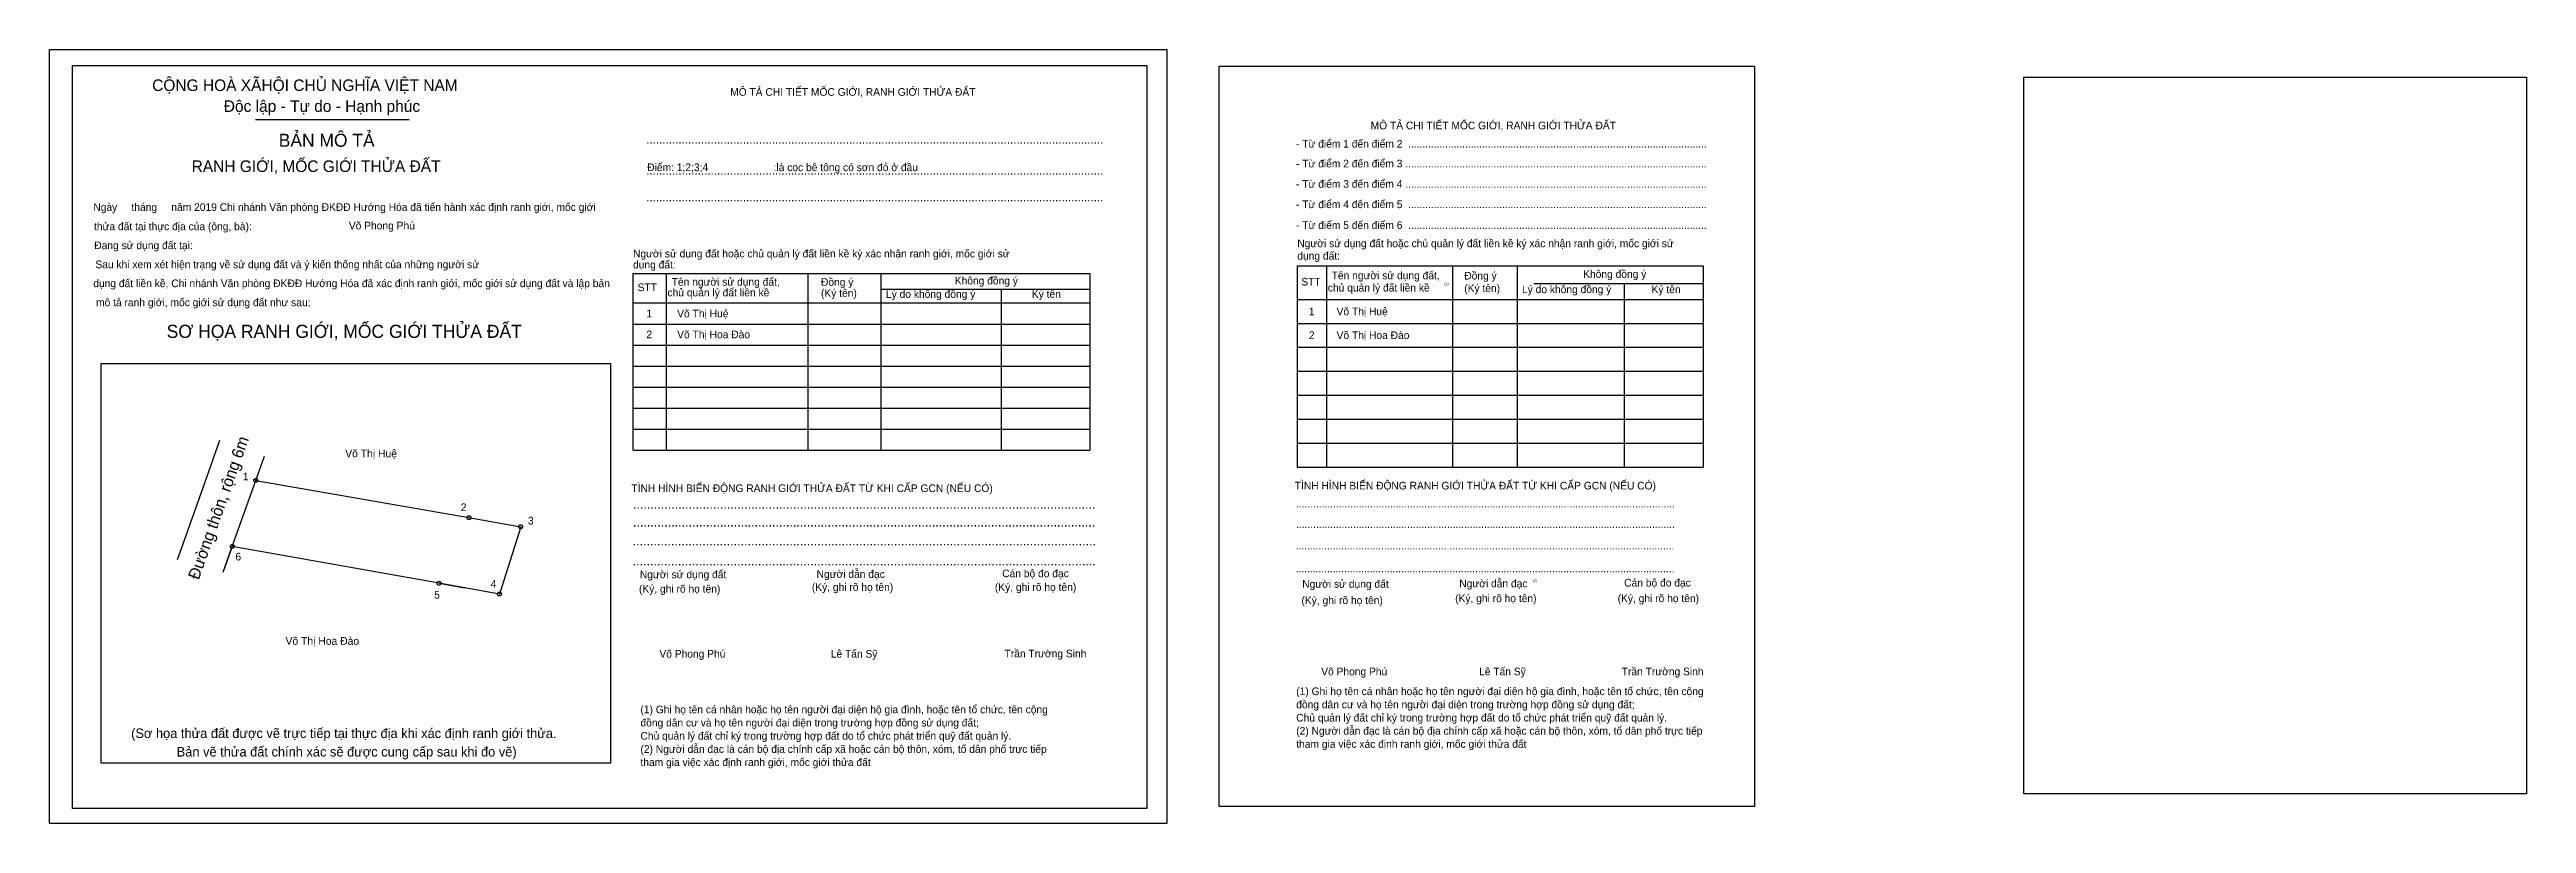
# Model space of a CAD drawing. Extents: x 129 to 541019, y 21 to 1835377.
# Drawn here: x 540701.5 to 541019, y 1835278.1 to 1835377.3 of the extents above.
import ezdxf

# ---------------------------------------------------------------- set-up
doc = ezdxf.new("R2010")
doc.units = 0
for name, color, linetype in [('bmtKhungInTrang1', 7, 'Continuous'), ('bmtKhungInTrang2', 7, 'Continuous'), ('bmtNoiDung', 7, 'Continuous'), ('bmtTemplate', 7, 'Continuous'), ('CanhThua', 7, 'Continuous'), ('Level 1', 7, 'Continuous'), ('Level 10', 7, 'Continuous'), ('Level 23', 7, 'Continuous'), ('MocDinhThua', 7, 'Continuous'), ('RauThua', 7, 'Continuous'), ('SoHieuDinhThua', 7, 'Continuous'), ('TenChuLanCan', 7, 'Continuous')]:
    doc.layers.add(name, color=color, linetype=linetype)

msp = doc.modelspace()

# ---------------------------------------------------------------- linework, layer by layer
at = {"layer": 'bmtKhungInTrang1'}
for points in [[(540701.5, 1835377.3), (540844.7, 1835377.3), (540844.7, 1835278.11), (540701.5, 1835278.11)], [(540704.46, 1835375.27), (540842.16, 1835375.27), (540842.16, 1835280.05), (540704.46, 1835280.05)]]:
    msp.add_lwpolyline(points, close=True, dxfattribs=at)
at = {"layer": 'bmtKhungInTrang2'}
msp.add_lwpolyline([(540851.44, 1835375.17), (540920.04, 1835375.17), (540920.04, 1835280.28), (540851.44, 1835280.28)], close=True, dxfattribs=at)
at = {"layer": 'bmtTemplate'}
for p, q in [((540727.91, 1835368.33), (540747.59, 1835368.33)), ((540865.2, 1835349.58), (540865.2, 1835323.78)), ((540881.34, 1835349.58), (540881.34, 1835323.78)), ((540889.64, 1835349.61), (540889.64, 1835323.78)), ((540913.47, 1835349.58), (540913.47, 1835323.78)), ((540780.53, 1835348.59), (540780.53, 1835325.95)), ((540798.69, 1835348.59), (540798.69, 1835325.95)), ((540808.04, 1835348.62), (540808.04, 1835325.95)), ((540808.04, 1835346.6), (540834.86, 1835346.6)), ((540834.86, 1835348.59), (540834.86, 1835325.95)), ((540891.75, 1835347.31), (540913.47, 1835347.31)), ((540776.29, 1835344.82), (540834.86, 1835344.82)), ((540861.44, 1835345.28), (540913.47, 1835345.28)), ((540776.29, 1835342.12), (540834.86, 1835342.12)), ((540861.44, 1835342.21), (540913.47, 1835342.21)), ((540776.29, 1835339.43), (540834.86, 1835339.43)), ((540861.44, 1835339.14), (540913.47, 1835339.14)), ((540776.29, 1835336.73), (540834.86, 1835336.73)), ((540776.29, 1835334.03), (540834.86, 1835334.03)), ((540861.44, 1835336.07), (540913.47, 1835336.07)), ((540776.29, 1835331.34), (540834.86, 1835331.34)), ((540861.44, 1835333), (540913.47, 1835333)), ((540776.29, 1835328.64), (540834.86, 1835328.64)), ((540861.44, 1835329.92), (540913.47, 1835329.92)), ((540776.29, 1835325.95), (540834.86, 1835325.95)), ((540861.44, 1835326.85), (540913.47, 1835326.85)), ((540861.44, 1835323.78), (540913.47, 1835323.78))]:
    msp.add_line(p, q, dxfattribs=at)
for points in [[(540704.46, 1835375.27), (540842.16, 1835375.27), (540842.16, 1835280.05), (540704.46, 1835280.05)], [(540954.57, 1835373.75), (541018.99, 1835373.75), (541018.99, 1835281.89), (540954.57, 1835281.89)], [(540708.1, 1835285.86), (540708.1, 1835337.07), (540773.39, 1835337.07), (540773.39, 1835285.86)]]:
    msp.add_lwpolyline(points, close=True, dxfattribs=at)
for points in [[(540861.41, 1835349.58), (540913.47, 1835349.58)], [(540861.41, 1835349.58), (540861.41, 1835323.78)], [(540776.26, 1835348.59), (540834.86, 1835348.59)], [(540776.26, 1835348.59), (540776.26, 1835325.95)], [(540823.46, 1835346.57), (540823.46, 1835325.95)], [(540903.35, 1835347.28), (540903.35, 1835323.78)]]:
    msp.add_lwpolyline(points, dxfattribs=at)
at = {"layer": 'CanhThua'}
for p, q in [((540724.92, 1835313.62), (540727.93, 1835322.08)), ((540727.93, 1835322.08), (540755.26, 1835317.31)), ((540755.26, 1835317.31), (540761.89, 1835316.15)), ((540761.89, 1835316.15), (540759.16, 1835307.52)), ((540751.42, 1835308.9), (540724.92, 1835313.62)), ((540759.16, 1835307.52), (540751.42, 1835308.9))]:
    msp.add_line(p, q, dxfattribs=at)
at = {"layer": 'Level 10'}
for p, q in [((540718.62, 1835313.94), (540721.65, 1835322.49)), ((540717.91, 1835311.93), (540718.62, 1835313.94))]:
    msp.add_line(p, q, dxfattribs=at)
at = {"layer": 'Level 23'}
for p, q in [((540721.65, 1835322.49), (540723.34, 1835327.22)), ((540723.74, 1835310.3), (540724.92, 1835313.62))]:
    msp.add_line(p, q, dxfattribs=at)
at = {"layer": 'MocDinhThua'}
for centre in [(540727.93, 1835322.08), (540755.26, 1835317.31), (540761.89, 1835316.15), (540724.92, 1835313.62), (540751.42, 1835308.9), (540759.16, 1835307.52)]:
    msp.add_circle(centre, 0.25, dxfattribs=at)
at = {"layer": 'RauThua'}
for p, q in [((540727.93, 1835322.08), (540729.03, 1835325.2)), ((540724.92, 1835313.62), (540723.81, 1835310.5)), ((540751.42, 1835308.9), (540754.67, 1835308.32))]:
    msp.add_line(p, q, dxfattribs=at)

# ---------------------------------------------------------------- texts
at = {"layer": 'bmtNoiDung'}
for s, height, p in [('Võ Phong Phú', 0.9816, (540739.86, 1835354.25)), ('1', 0.982, (540778, 1835342.98)), ('Võ Thị Huệ ', 0.9816, (540781.95, 1835342.98)), ('1', 0.982, (540862.92, 1835343.25)), ('Võ Thị Huệ ', 0.9816, (540866.47, 1835343.25)), ('2', 0.982, (540778, 1835340.3)), ('Võ Thị Hoa Đào ', 0.9816, (540781.95, 1835340.3)), ('2', 0.982, (540862.92, 1835340.2)), ('Võ Thị Hoa Đào ', 0.9816, (540866.47, 1835340.2)), ('Võ Phong Phú', 0.9816, (540779.67, 1835299.37)), ('Lê Tấn Sỹ', 0.982, (540801.63, 1835299.37)), ('Trần Trường Sinh', 0.9816, (540823.91, 1835299.4)), ('Võ Phong Phú', 0.9816, (540864.5, 1835297.1)), ('Lê Tấn Sỹ', 0.982, (540884.74, 1835297.1)), ('Trần Trường Sinh', 0.9816, (540903.02, 1835297.1))]:
    msp.add_text(s, height=height, dxfattribs=at).set_placement(p)
at = {"layer": 'bmtTemplate'}
for s, height, p in [('CỘNG HOÀ XÃHỘI CHỦ NGHĨA VIỆT NAM', 1.4848, (540714.65, 1835371.99)), ('MÔ TẢ CHI TIẾT MỐC GIỚI, RANH GIỚI THỬA ĐẤT', 0.9816, (540788.74, 1835371.38)), ('Độc lập - Tự do - Hạnh phúc', 1.4848, (540723.83, 1835369.31)), ('BẢN MÔ TẢ', 1.67, (540730.88, 1835364.84)), ('..............................................................................................................................................', 1.11078, (540777.98, 1835365.22)), ('- Từ điểm 1 đến điểm 2  .........................................................................................................', 0.98123, (540861.27, 1835364.74)), ('MÔ TẢ CHI TIẾT MỐC GIỚI, RANH GIỚI THỬA ĐẤT', 0.9812, (540870.84, 1835367.08)), ('RANH GIỚI, MỐC GIỚI THỬA ĐẤT', 1.4848, (540719.71, 1835361.61)), ('Điểm: 1;2;3;4                       :là cọc bê tông có sơn đỏ ở đầu', 0.9816, (540778.11, 1835361.72)), ('- Từ điểm 2 đến điểm 3 ..........................................................................................................', 0.98123, (540861.27, 1835362.2)), ('..............................................................................................................................................', 1.11078, (540777.98, 1835361.26)), ('- Từ điểm 3 đến điểm 4 ..........................................................................................................', 0.98123, (540861.27, 1835359.59)), ('Ngày     tháng     năm 2019 Chi nhánh Văn phòng ĐKĐĐ Hướng Hóa đã tiến hành xác định ranh giới, mốc giới ', 0.9816, (540707.11, 1835356.62)), ('..............................................................................................................................................', 1.11078, (540777.98, 1835357.84)), ('- Từ điểm 4 đến điểm 5  .........................................................................................................', 0.98123, (540861.27, 1835356.98)), ('thửa đất tại thực địa của (ông, bà):', 0.9816, (540707.2, 1835354.15)), ('Đang sử dụng đất tại:', 0.9816, (540707.23, 1835351.72)), ('- Từ điểm 5 đến điểm 6  .........................................................................................................', 0.98123, (540861.27, 1835354.31)), ('Người sử dụng đất hoặc chủ quản lý đất liền kề ký xác nhận ranh giới, mốc giới sử', 0.9812, (540861.44, 1835351.97)), ('Sau khi xem xét hiện trạng về sử dụng đất và ý kiến thống nhất của những người sử ', 0.9816, (540707.37, 1835349.28)), ('dụng đất:', 0.982, (540776.29, 1835349.25)), ('Người sử dụng đất hoặc chủ quản lý đất liền kề ký xác nhận ranh giới, mốc giới sử', 0.9816, (540776.29, 1835350.66)), ('dụng đất:', 0.981, (540861.44, 1835350.38)), ('dụng đất liền kề, Chi nhánh Văn phòng ĐKĐĐ Hướng Hóa đã xác định ranh giới, mốc giới sử dụng đất và lập bản', 0.9816, (540707.1, 1835346.85)), ('STT', 0.982, (540776.87, 1835346.34)), ('chủ quản lý đất liền kề', 0.9816, (540780.7, 1835345.67)), ('Tên người sử dụng đất,', 0.9816, (540781.24, 1835347.04)), ('Đồng ý', 0.982, (540800.38, 1835347.02)), ('(Ký tên)', 0.982, (540800.38, 1835345.61)), ('Lý do không đồng ý', 0.9816, (540808.71, 1835345.48)), ('Không đồng ý', 0.9816, (540817.53, 1835347.2)), ('Ký tên', 0.982, (540827.41, 1835345.48)), ('STT', 0.981, (540861.95, 1835347.06)), ('chủ quản lý đất liền kề', 0.9812, (540865.35, 1835346.29)), ('Tên người sử dụng đất,', 0.9812, (540865.84, 1835347.86)), ('(1)', 0.327, (540880.28, 1835347.1)), ('Đồng ý', 0.981, (540882.84, 1835347.83)), ('(Ký tên)', 0.981, (540882.84, 1835346.23)), ('Lý do không đồng ý', 0.9812, (540890.24, 1835346.08)), ('Không đồng ý', 0.9812, (540898.08, 1835348.04)), ('Ký tên', 0.981, (540906.85, 1835346.08)), ('mô tả ranh giới, mốc giới sử dụng đất như sau:', 0.9816, (540707.46, 1835344.41)), ('SƠ HỌA RANH GIỚI, MỐC GIỚI THỬA ĐẤT', 1.6756, (540716.51, 1835340.35)), ('TÌNH HÌNH BIẾN ĐỘNG RANH GIỚI THỬA ĐẤT TỪ KHI CẤP GCN (NẾU CÓ)', 0.9816, (540776.08, 1835320.59)), ('TÌNH HÌNH BIẾN ĐỘNG RANH GIỚI THỬA ĐẤT TỪ KHI CẤP GCN (NẾU CÓ)', 0.9812, (540861.11, 1835320.92)), ('.....................................................................................................................................', 1.19984, (540776.28, 1835318.46)), ('.....................................................................................................................................', 0.9827, (540861.27, 1835318.61)), ('.....................................................................................................................................', 1.19921, (540776.28, 1835316.17)), ('.....................................................................................................................................', 0.9827, (540861.27, 1835316)), ('.....................................................................................................................................', 1.20224, (540776.23, 1835313.74)), ('.....................................................................................................................................', 0.9827, (540861.22, 1835313.24)), ('.....................................................................................................................................', 1.20162, (540776.23, 1835311.18)), ('(Ký, ghi rõ họ tên)', 0.9816, (540777.05, 1835307.7)), ('Người sử dụng đất', 0.9816, (540777.16, 1835309.54)), ('(Ký, ghi rõ họ tên)', 0.9816, (540799.21, 1835307.92)), ('Người dẫn đạc', 0.9816, (540799.82, 1835309.59)), ('(Ký, ghi rõ họ tên)', 0.9816, (540822.67, 1835307.92)), ('Cán bộ đo đạc', 0.9816, (540823.61, 1835309.67)), ('.....................................................................................................................................', 0.9827, (540861.22, 1835310.32)), ('Người sử dụng đất', 0.9812, (540862.07, 1835308.32)), ('Người dẫn đạc', 0.9812, (540882.2, 1835308.38)), ('(2)', 0.327, (540891.62, 1835309.06)), ('Cán bộ đo đạc', 0.9812, (540903.34, 1835308.48)), ('(Ký, ghi rõ họ tên)', 0.9812, (540861.97, 1835306.23)), ('(Ký, ghi rõ họ tên)', 0.9812, (540881.67, 1835306.48)), ('(Ký, ghi rõ họ tên)', 0.9812, (540902.5, 1835306.48)), ('(1) Ghi họ tên cá nhân hoặc họ tên người đại diện hộ gia đình, hoặc tên tổ chức, tên cộng', 0.9812, (540861.3, 1835294.56)), ('(1) Ghi họ tên cá nhân hoặc họ tên người đại diện hộ gia đình, hoặc tên tổ chức, tên cộng', 0.9812, (540777.24, 1835292.23)), ('đồng dân cư và họ tên người đại diện trong trường hợp đồng sử dụng đất;', 0.9812, (540861.3, 1835292.87)), ('(Sơ họa thửa đất được vẽ trực tiếp tại thực địa khi xác định ranh giới thửa.', 1.2294, (540711.96, 1835289.06)), ('đồng dân cư và họ tên người đại diện trong trường hợp đồng sử dụng đất;', 0.9812, (540777.24, 1835290.54)), ('Chủ quản lý đất chỉ ký trong trường hợp đất do tổ chức phát triển quỹ đất quản lý.', 0.9812, (540777.24, 1835288.85)), ('Chủ quản lý đất chỉ ký trong trường hợp đất do tổ chức phát triển quỹ đất quản lý.', 0.9812, (540861.3, 1835291.18)), ('(2) Người dẫn đạc là cán bộ địa chính cấp xã hoặc cán bộ thôn, xóm, tổ dân phố trực tiếp', 0.9812, (540861.3, 1835289.5)), ('Bản vẽ thửa đất chính xác sẽ được cung cấp sau khi đo vẽ)', 1.2294, (540717.79, 1835286.69)), ('tham gia việc xác định ranh giới, mốc giới thửa đất', 0.9812, (540777.24, 1835285.47)), ('(2) Người dẫn đạc là cán bộ địa chính cấp xã hoặc cán bộ thôn, xóm, tổ dân phố trực tiếp', 0.9812, (540777.24, 1835287.16)), ('tham gia việc xác định ranh giới, mốc giới thửa đất', 0.9812, (540861.3, 1835287.81))]:
    msp.add_text(s, height=height, dxfattribs=at).set_placement(p)
at = {"layer": 'Level 1'}
msp.add_text('Đường thôn, rộng 6m', height=1.5, rotation=70.4161, dxfattribs=at).set_placement((540720.62, 1835309.25))
at = {"layer": 'SoHieuDinhThua'}
for s, p in [('1', (540726.26, 1835322.09)), ('2', (540754.21, 1835318.14)), ('3', (540762.81, 1835316.43)), ('6', (540725.32, 1835311.82)), ('4', (540758.03, 1835308.31)), ('5', (540750.8, 1835306.93))]:
    msp.add_text(s, height=0.991, dxfattribs=at).set_placement(p)
at = {"layer": 'TenChuLanCan'}
for s, height, p in [('Võ Thị Huệ', 0.991, (540739.4, 1835325.04)), ('Võ Thị Hoa Đào', 0.9912, (540731.75, 1835301.01))]:
    msp.add_text(s, height=height, dxfattribs=at).set_placement(p)

doc.saveas('drawing.dxf')
